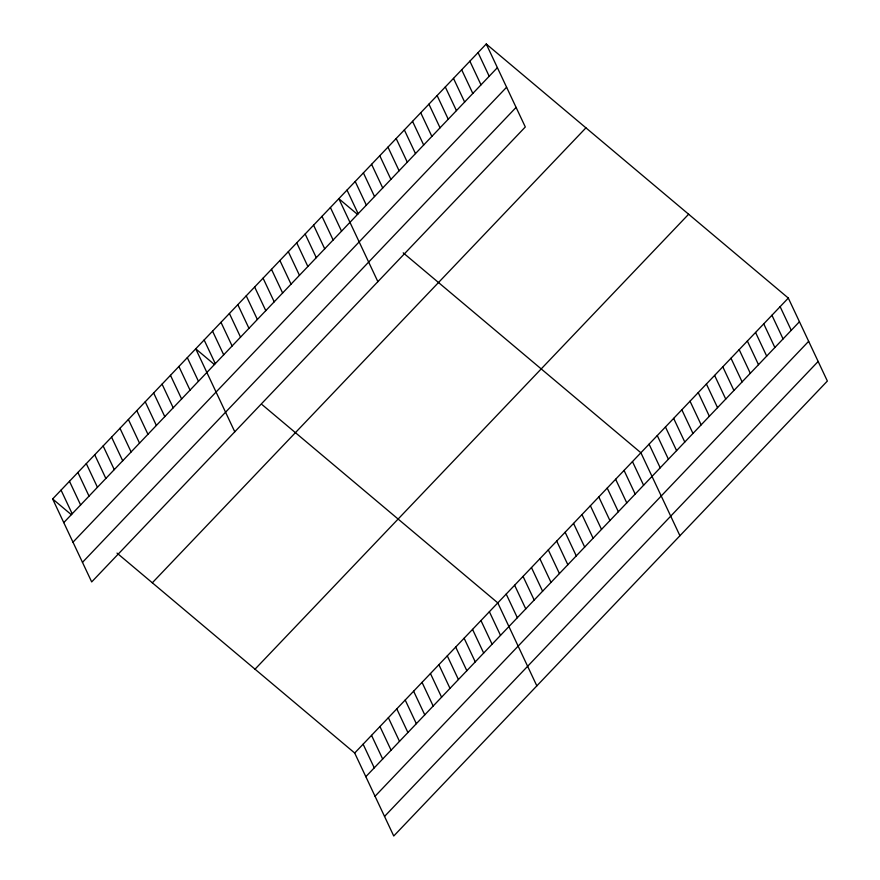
<?xml version="1.0" encoding="UTF-8"?>
<svg xmlns="http://www.w3.org/2000/svg" width="880" height="880" viewBox="0 0 880 880"><rect width="100%" height="100%" fill="white"/><g stroke="black" fill="none" stroke-linecap="round" stroke-linejoin="round"><path stroke-width="1.32" d="M486.255 44L525.305 126.973L91.685 581.922L52.635 498.949L486.255 44L788.315 298.078L827.365 381.051L393.745 836L354.695 753.027L117.018 553.102M63.767 522.61L497.387 67.661M72.985 542.179L506.594 87.23M82.467 562.353L516.087 107.404M152.317 582.802L585.937 127.842M255.024 669.185L688.633 214.225M354.695 753.027L788.315 298.078M365.827 776.688L799.447 321.728M375.045 796.257L808.665 341.308M384.538 816.42L818.147 361.471M357.511 214.401L338.822 198.682L377.872 281.655M403.205 252.835L640.893 452.76L679.932 535.733M214.423 364.54L195.734 348.821L234.773 431.794M262.185 404.712L497.794 602.888L536.833 685.861M52.635 498.949L71.324 514.679M780.131 306.669L791.263 330.319M771.936 315.26L783.068 338.921M763.741 323.851L774.873 347.512M755.557 332.453L766.689 356.103M747.362 341.044L758.494 364.694M739.178 349.635L750.31 373.296M730.983 358.226L742.115 381.887M722.788 366.817L733.92 390.478M714.604 375.419L725.736 399.069M706.409 384.01L717.541 407.66M698.225 392.601L709.357 416.262M690.03 401.192L701.162 424.853M681.835 409.794L692.967 433.444M673.651 418.385L684.783 442.035M665.456 426.976L676.588 450.637M478.06 52.591L489.192 76.252M657.272 435.567L668.404 459.228M469.876 61.182L481.008 84.843M649.077 444.169L660.209 467.819M461.681 69.784L472.813 93.434M453.497 78.375L464.629 102.025M632.467 461.593L643.599 485.243M445.302 86.966L456.434 110.627M624.052 470.415L635.184 494.076M437.118 95.557L448.239 119.218M615.637 479.248L626.769 502.909M428.923 104.159L440.055 127.809M607.222 488.081L618.354 511.742M420.728 112.75L431.86 136.4M598.796 496.914L609.928 520.575M412.544 121.341L423.676 145.002M590.381 505.747L601.513 529.397M404.349 129.932L415.481 153.593M581.966 514.58L593.098 538.23M396.165 138.534L407.286 162.184M573.551 523.413L584.683 547.063M387.97 147.125L399.102 170.775M565.136 532.246L576.268 555.896M379.775 155.716L390.907 179.377M556.71 541.068L567.842 564.729M371.591 164.307L382.723 187.968M548.295 549.901L559.427 573.562M363.396 172.898L374.528 196.559M539.88 558.734L551.012 582.395M355.212 181.5L366.344 205.15M531.465 567.567L542.597 591.217M347.017 190.091L358.149 213.741M523.05 576.4L534.182 600.05M514.624 585.233L525.756 608.883M330.407 207.515L341.539 231.176M506.209 594.066L517.341 617.716M321.992 216.348L333.124 239.998M313.577 225.181L324.709 248.831M489.379 611.721L500.511 635.382M305.162 234.014L316.283 257.664M480.964 620.554L492.096 644.215M296.736 242.836L307.868 266.497M472.538 629.387L483.67 653.037M288.321 251.669L299.453 275.33M464.123 638.22L475.255 661.87M279.906 260.502L291.038 284.163M455.708 647.053L466.84 670.703M271.491 269.335L282.623 292.996M447.293 655.886L458.425 679.536M263.065 278.168L274.197 301.818M438.878 664.708L449.999 688.369M254.65 287.001L265.782 310.651M430.452 673.541L441.584 697.202M246.235 295.834L257.367 319.484M422.037 682.374L433.169 706.035M237.82 304.656L248.952 328.317M413.622 691.207L424.754 714.857M229.405 313.489L240.537 337.15M405.207 700.04L416.339 723.69M220.979 322.322L232.111 345.983M396.781 708.873L407.913 732.523M212.564 331.155L223.696 354.816M388.366 717.706L399.498 741.356M204.149 339.988L215.281 363.638M379.951 726.528L391.083 750.189M371.536 735.361L382.668 759.022M187.319 357.654L198.451 381.304M363.121 744.194L374.253 767.855M178.893 366.476L190.025 390.137M170.478 375.309L181.61 398.97M162.063 384.142L173.195 407.803M153.648 392.975L164.78 416.636M145.233 401.808L156.365 425.458M136.807 410.641L147.939 434.291M128.392 419.474L139.524 443.124M119.977 428.296L131.109 451.957M111.562 437.129L122.694 460.79M103.147 445.962L114.268 469.623M94.721 454.795L105.853 478.456M86.306 463.628L97.438 487.278M77.891 472.461L89.023 496.111M69.476 481.294L80.608 504.944M61.05 490.127L72.182 513.777"/></g></svg>
